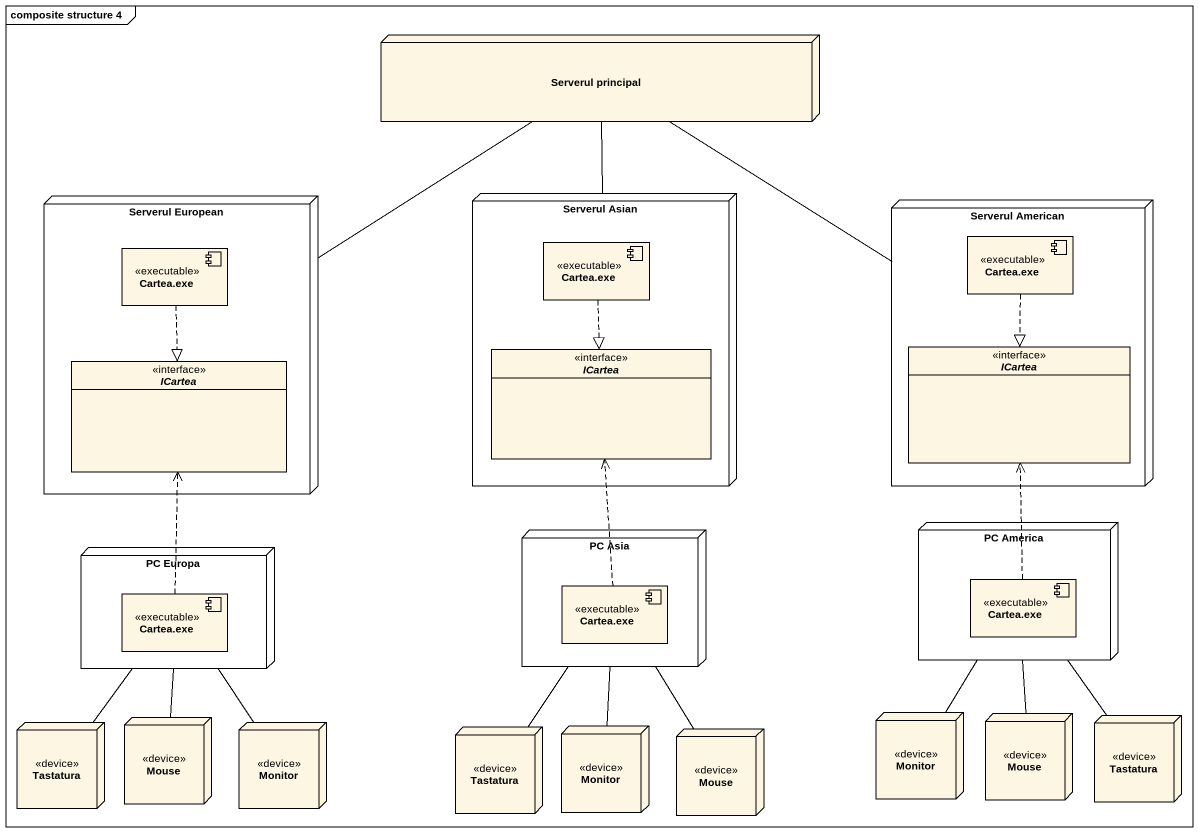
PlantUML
@startuml
mainframe composite structure 4
allowmixing
hide circle
hide empty members
node "Serverul principal" as Serverul_principal
node "Serverul European" as Serverul_European {
  component "Cartea.exe" as Cartea_exe <<executable>>
  interface ICartea <<interface>>
}
node "Serverul Asian" as Serverul_Asian {
  component "Cartea.exe" as Cartea_exe_2 <<executable>>
  interface "ICartea" as ICartea_2 <<interface>>
}
node "Serverul American" as Serverul_American {
  component "Cartea.exe" as Cartea_exe_3 <<executable>>
  interface "ICartea" as ICartea_3 <<interface>>
}
node "PC Europa" as PC_Europa {
  component "Cartea.exe" as Cartea_exe_4 <<executable>>
}
node "PC Asia" as PC_Asia {
  component "Cartea.exe" as Cartea_exe_5 <<executable>>
}
node "PC America" as PC_America {
  component "Cartea.exe" as Cartea_exe_6 <<executable>>
}
node Tastatura <<device>>
node Mouse <<device>>
node Monitor <<device>>
node "Tastatura" as Tastatura_2 <<device>>
node "Monitor" as Monitor_2 <<device>>
node "Mouse" as Mouse_2 <<device>>
node "Monitor" as Monitor_3 <<device>>
node "Mouse" as Mouse_3 <<device>>
node "Tastatura" as Tastatura_3 <<device>>
Serverul_principal -- Serverul_European
Serverul_principal -- Serverul_Asian
Serverul_principal -- Serverul_American
Cartea_exe ..|> ICartea
Cartea_exe_2 ..|> ICartea_2
Cartea_exe_3 ..|> ICartea_3
Cartea_exe_4 .up.> ICartea
Cartea_exe_5 .up.> ICartea_2
Cartea_exe_6 .up.> ICartea_3
Tastatura -up- PC_Europa
Mouse -up- PC_Europa
Monitor -up- PC_Europa
Tastatura_2 -up- PC_Asia
Monitor_2 -up- PC_Asia
Mouse_2 -up- PC_Asia
Monitor_3 -up- PC_America
Mouse_3 -up- PC_America
Tastatura_3 -up- PC_America
@enduml
